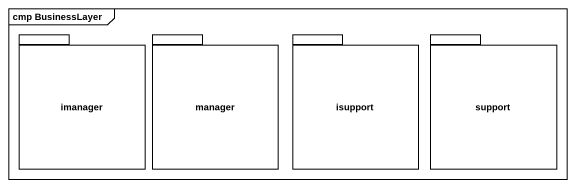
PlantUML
@startuml
mainframe cmp BusinessLayer
package imanager {
}
package manager {
}
package isupport {
}
package support {
}
@enduml
